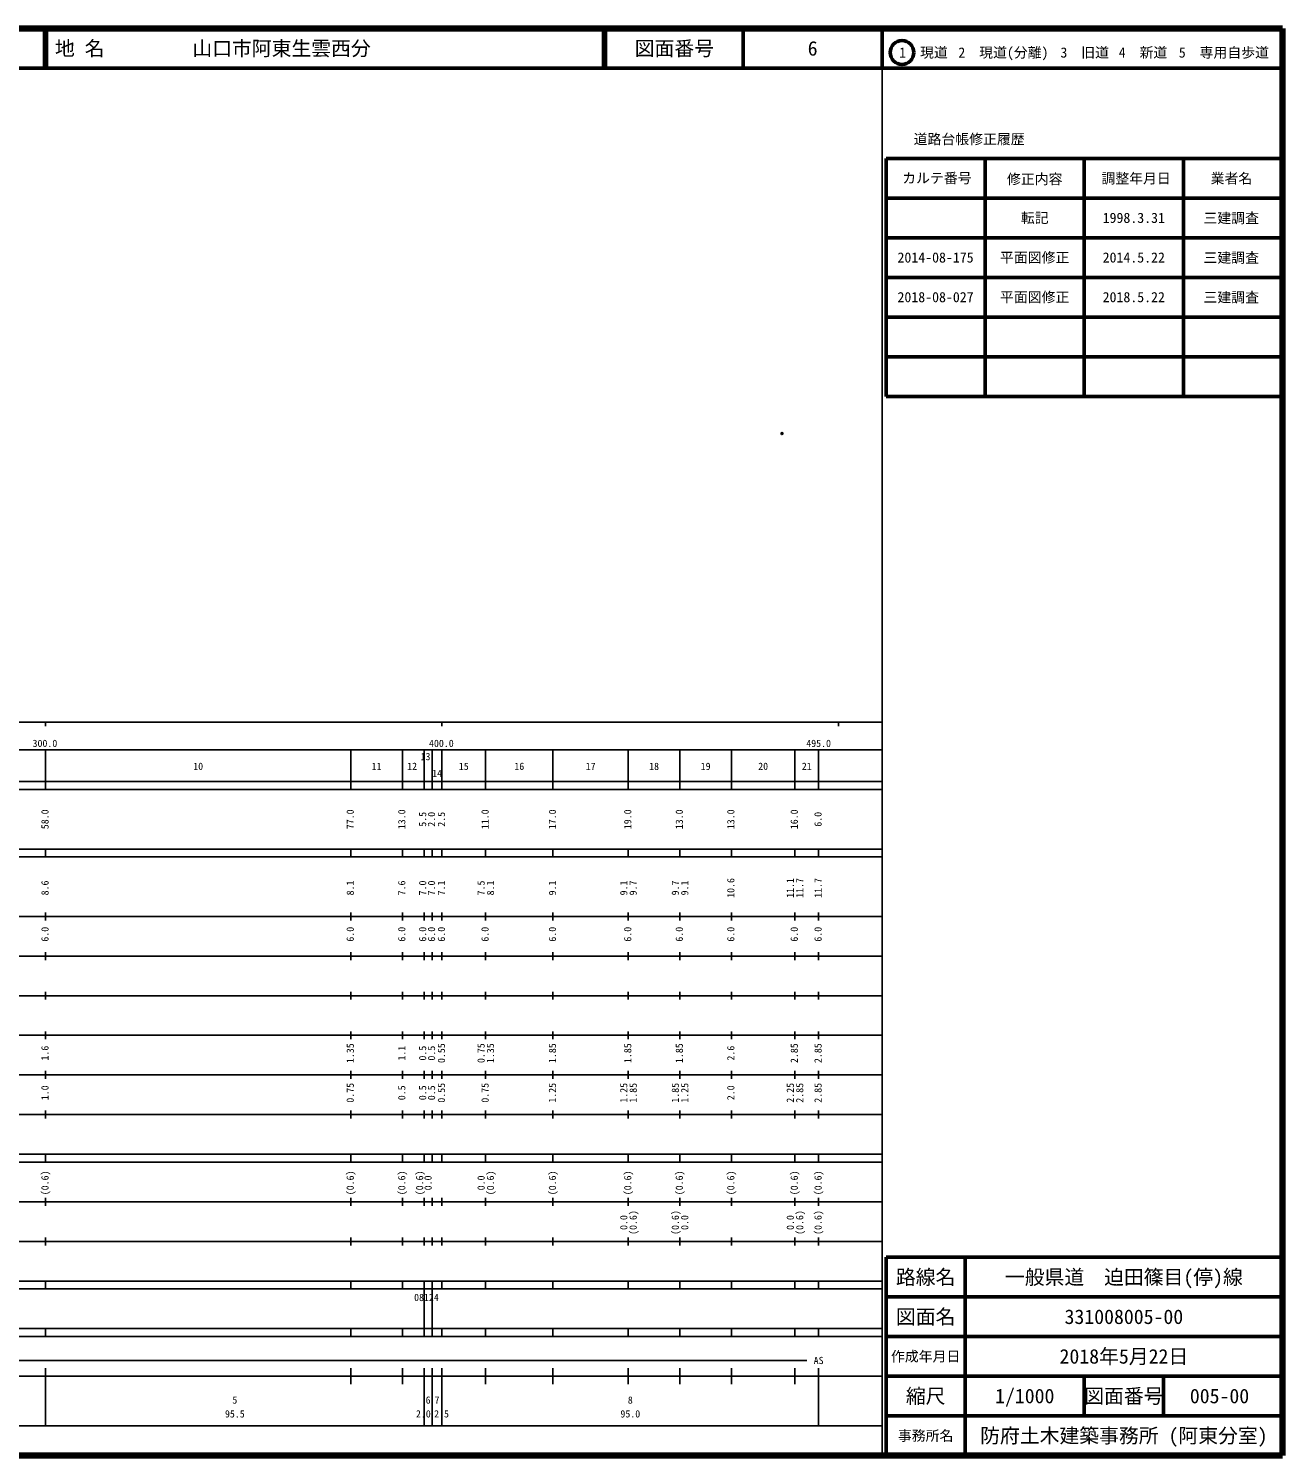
# Model space of a CAD drawing. Units: millimetres on the paper. Extents: x 40 to 680, y 20 to 380.
# Drawn here: x 363.7 to 680, y 20 to 380 of the extents above; entities that cross this region are included whole.
import ezdxf
from ezdxf.enums import TextEntityAlignment as Align

# ---------------------------------------------------------------- set-up
doc = ezdxf.new("R2010")
doc.units = ezdxf.units.MM
doc.header["$PDMODE"] = 32
doc.header["$PDSIZE"] = 0.5
doc.layers.add('M-OTRS', color=6, linetype='Continuous')
doc.layers.add('M-TTL-TXT', color=7, linetype='Continuous')
for name, color, linetype, lineweight in [('M-TTL', 2, 'Continuous', 140), ('M-TTL-BAND', 7, 'Continuous', 25), ('M-TTL-FRAM', 2, 'Continuous', 50), ('M-TTL-LINE', 7, 'Continuous', 50)]:
    doc.layers.add(name, color=color, linetype=linetype, lineweight=lineweight)
doc.styles.add('ＭＳ ゴシック', font='')
doc.styles.get('ＭＳ ゴシック').set_extended_font_data('MS Gothic')

msp = doc.modelspace()

# ---------------------------------------------------------------- linework, layer by layer
at = {"layer": 'M-OTRS'}
msp.add_point((553.764, 277.818), dxfattribs=at)
at = {"layer": 'M-TTL'}
for p, q in [((680, 380), (40, 380)), ((680, 20), (680, 380)), ((40, 20), (680, 20))]:
    msp.add_line(p, q, dxfattribs=at)
at = {"layer": 'M-TTL-BAND'}
for p, q in [((579, 20), (579, 370)), ((40, 205), (579, 205)), ((368, 205), (368, 204)), ((468, 205), (468, 204)), ((568, 205), (568, 204)), ((68, 198), (579, 198)), ((368, 188), (368, 198)), ((445, 188), (445, 198)), ((458, 188), (458, 198)), ((463.5, 188), (463.5, 198)), ((465.5, 188), (465.5, 198)), ((468, 188), (468, 198)), ((479, 188), (479, 198)), ((496, 188), (496, 198)), ((515, 188), (515, 198)), ((528, 188), (528, 198)), ((541, 188), (541, 198)), ((557, 188), (557, 198)), ((563, 188), (563, 198)), ((40, 190), (579, 190)), ((40, 188), (579, 188)), ((40, 173), (579, 173)), ((368, 171), (368, 173)), ((445, 171), (445, 173)), ((458, 171), (458, 173)), ((463.5, 171), (463.5, 173)), ((465.5, 171), (465.5, 173)), ((468, 171), (468, 173)), ((479, 171), (479, 173)), ((496, 171), (496, 173)), ((515, 171), (515, 173)), ((528, 171), (528, 173)), ((541, 171), (541, 173)), ((557, 171), (557, 173)), ((563, 171), (563, 173)), ((40, 171), (579, 171)), ((40, 156), (579, 156)), ((368, 155), (368, 157)), ((445, 155), (445, 157)), ((458, 155), (458, 157)), ((463.5, 155), (463.5, 157)), ((465.5, 155), (465.5, 157)), ((468, 155), (468, 157)), ((479, 155), (479, 157)), ((496, 155), (496, 157)), ((515, 155), (515, 157)), ((528, 155), (528, 157)), ((541, 155), (541, 157)), ((557, 155), (557, 157)), ((563, 155), (563, 157)), ((46, 146), (579, 146)), ((368, 145), (368, 147)), ((445, 145), (445, 147)), ((458, 145), (458, 147)), ((463.5, 145), (463.5, 147)), ((465.5, 145), (465.5, 147)), ((468, 145), (468, 147)), ((479, 145), (479, 147)), ((496, 145), (496, 147)), ((515, 145), (515, 147)), ((528, 145), (528, 147)), ((541, 145), (541, 147)), ((557, 145), (557, 147)), ((563, 145), (563, 147)), ((368, 135), (368, 137)), ((445, 135), (445, 137)), ((458, 135), (458, 137)), ((463.5, 135), (463.5, 137)), ((465.5, 135), (465.5, 137)), ((468, 135), (468, 137)), ((479, 135), (479, 137)), ((496, 135), (496, 137)), ((515, 135), (515, 137)), ((528, 135), (528, 137)), ((541, 135), (541, 137)), ((557, 135), (557, 137)), ((563, 135), (563, 137)), ((52, 136), (579, 136)), ((46, 126), (579, 126)), ((368, 125), (368, 127)), ((445, 125), (445, 127)), ((458, 125), (458, 127)), ((463.5, 125), (463.5, 127)), ((465.5, 125), (465.5, 127)), ((468, 125), (468, 127)), ((479, 125), (479, 127)), ((496, 125), (496, 127)), ((515, 125), (515, 127)), ((528, 125), (528, 127)), ((541, 125), (541, 127)), ((557, 125), (557, 127)), ((563, 125), (563, 127)), ((52, 116), (579, 116)), ((368, 115), (368, 117)), ((445, 115), (445, 117)), ((458, 115), (458, 117)), ((463.5, 115), (463.5, 117)), ((465.5, 115), (465.5, 117)), ((468, 115), (468, 117)), ((479, 115), (479, 117)), ((496, 115), (496, 117)), ((515, 115), (515, 117)), ((528, 115), (528, 117)), ((541, 115), (541, 117)), ((557, 115), (557, 117)), ((563, 115), (563, 117)), ((46, 106), (579, 106)), ((368, 105), (368, 107)), ((445, 105), (445, 107)), ((458, 105), (458, 107)), ((463.5, 105), (463.5, 107)), ((465.5, 105), (465.5, 107)), ((468, 105), (468, 107)), ((479, 105), (479, 107)), ((496, 105), (496, 107)), ((515, 105), (515, 107)), ((528, 105), (528, 107)), ((541, 105), (541, 107)), ((557, 105), (557, 107)), ((563, 105), (563, 107)), ((40, 96), (579, 96)), ((40, 94), (579, 94)), ((368, 94), (368, 96)), ((445, 94), (445, 96)), ((458, 94), (458, 96)), ((463.5, 94), (463.5, 96)), ((465.5, 94), (465.5, 96)), ((468, 94), (468, 96)), ((479, 94), (479, 96)), ((496, 94), (496, 96)), ((515, 94), (515, 96)), ((528, 94), (528, 96)), ((541, 94), (541, 96)), ((557, 94), (557, 96)), ((563, 94), (563, 96)), ((49, 84), (579, 84)), ((368, 83), (368, 85)), ((445, 83), (445, 85)), ((458, 83), (458, 85)), ((463.5, 83), (463.5, 85)), ((465.5, 83), (465.5, 85)), ((468, 83), (468, 85)), ((479, 83), (479, 85)), ((496, 83), (496, 85)), ((515, 83), (515, 85)), ((528, 83), (528, 85)), ((541, 83), (541, 85)), ((557, 83), (557, 85)), ((563, 83), (563, 85)), ((40, 74), (579, 74)), ((368, 73), (368, 75)), ((445, 73), (445, 75)), ((458, 73), (458, 75)), ((463.5, 73), (463.5, 75)), ((465.5, 73), (465.5, 75)), ((468, 73), (468, 75)), ((479, 73), (479, 75)), ((496, 73), (496, 75)), ((515, 73), (515, 75)), ((528, 73), (528, 75)), ((541, 73), (541, 75)), ((557, 73), (557, 75)), ((563, 73), (563, 75)), ((40, 64), (579, 64)), ((40, 62), (579, 62)), ((368, 62), (368, 64)), ((445, 62), (445, 64)), ((458, 62), (458, 64)), ((463.5, 62), (463.5, 64)), ((463.5, 52), (463.5, 62)), ((465.5, 62), (465.5, 64)), ((465.5, 52), (465.5, 62)), ((468, 62), (468, 64)), ((479, 62), (479, 64)), ((496, 62), (496, 64)), ((515, 62), (515, 64)), ((528, 62), (528, 64)), ((541, 62), (541, 64)), ((557, 62), (557, 64)), ((563, 62), (563, 64)), ((40, 52), (579, 52)), ((368, 50), (368, 52)), ((445, 50), (445, 52)), ((458, 50), (458, 52)), ((463.5, 50), (463.5, 52)), ((465.5, 50), (465.5, 52)), ((468, 50), (468, 52)), ((479, 50), (479, 52)), ((496, 50), (496, 52)), ((515, 50), (515, 52)), ((528, 50), (528, 52)), ((541, 50), (541, 52)), ((557, 50), (557, 52)), ((563, 50), (563, 52)), ((40, 50), (579, 50)), ((71, 44), (560, 44)), ((40, 40), (579, 40)), ((368, 27.5), (368, 42)), ((445, 38), (445, 42)), ((458, 38), (458, 42)), ((463.5, 27.5), (463.5, 42)), ((465.5, 27.5), (465.5, 42)), ((468, 27.5), (468, 42)), ((479, 38), (479, 42)), ((496, 38), (496, 42)), ((515, 38), (515, 42)), ((528, 38), (528, 42)), ((541, 38), (541, 42)), ((557, 38), (557, 42)), ((563, 27.5), (563, 42)), ((68, 27.5), (579, 27.5))]:
    msp.add_line(p, q, dxfattribs=at)
at = {"layer": 'M-TTL-FRAM'}
for p, q in [((580, 347.197), (580, 287.197)), ((580, 347.197), (680, 347.197)), ((580, 287.197), (680, 287.197)), ((680, 70), (580, 70)), ((580, 70), (580, 20))]:
    msp.add_line(p, q, dxfattribs=at)
at = {"layer": 'M-TTL-LINE'}
for p, q in [((367.75, 380), (367.75, 370)), ((368.25, 380), (368.25, 370)), ((508.747, 380), (508.747, 370)), ((509.247, 380), (509.247, 370)), ((543.997, 380), (543.997, 370)), ((579, 380), (579, 370)), ((40, 370), (680, 370)), ((605, 347.197), (605, 287.197)), ((630, 347.197), (630, 287.197)), ((655, 347.197), (655, 287.197)), ((580, 337.197), (680, 337.197)), ((580, 327.197), (680, 327.197)), ((580, 317.197), (680, 317.197)), ((580, 307.197), (680, 307.197)), ((580, 297.197), (680, 297.197)), ((600, 70), (600, 20)), ((680, 60), (580, 60)), ((680, 50), (580, 50)), ((680, 40), (580, 40)), ((630, 40), (630, 30)), ((650, 40), (650, 30)), ((680, 30), (580, 30))]:
    msp.add_line(p, q, dxfattribs=at)
msp.add_circle((584.031, 373.958), 3, dxfattribs=at)

# ---------------------------------------------------------------- texts
at = {"layer": 'M-TTL-BAND', "style": 'ＭＳ ゴシック'}
for s, p in [('300.0', (367.844, 198.195)), ('400.0', (467.844, 198.195)), ('495.0', (563, 198.195)), ('10', (406.5, 192.405)), ('11', (451.5, 192.405)), ('12', (460.453, 192.405)), ('13', (463.847, 194.859)), ('15', (473.5, 192.405)), ('16', (487.5, 192.405)), ('17', (505.5, 192.405)), ('18', (521.5, 192.405)), ('19', (534.5, 192.405)), ('20', (549, 192.405)), ('21', (560, 192.405)), ('14', (466.75, 190.594)), ('AS', (563, 42.5)), ('5', (415.75, 32.523)), ('6', (464.5, 32.523)), ('7', (466.75, 32.523)), ('8', (515.5, 32.523)), ('95.5', (415.75, 29.033)), ('2.0', (463.298, 29.033)), ('2.5', (467.879, 29.033)), ('95.0', (515.5, 29.033))]:
    msp.add_text(s, height=1.833, dxfattribs=at).set_placement(p, align=Align.BOTTOM_CENTER)
for s, p in [('58.0', (369.309, 180.5)), ('77.0', (446.309, 180.5)), ('13.0', (459.309, 180.5)), ('5.5', (464.568, 180.5)), ('2.0', (466.809, 180.5)), ('2.5', (469.309, 180.5)), ('11.0', (480.309, 180.5)), ('17.0', (497.309, 180.5)), ('19.0', (516.309, 180.5)), ('13.0', (529.309, 180.5)), ('13.0', (542.309, 180.5)), ('16.0', (558.309, 180.5)), ('6.0', (564.309, 180.5)), ('8.6', (369.309, 163.174)), ('8.1', (446.309, 163.174)), ('7.6', (459.309, 163.174)), ('7.0', (464.568, 163.174)), ('7.0', (466.809, 163.174)), ('7.1', (469.309, 163.174)), ('7.5', (479.309, 163.174)), ('8.1', (481.679, 163.174)), ('9.1', (497.309, 163.174)), ('9.1', (515.309, 163.174)), ('9.7', (517.679, 163.174)), ('9.7', (528.309, 163.174)), ('9.1', (530.679, 163.174)), ('10.6', (542.309, 163.174)), ('11.1', (557.309, 163.174)), ('11.7', (559.679, 163.174)), ('11.7', (564.309, 163.174)), ('6.0', (369.309, 151.5)), ('6.0', (446.309, 151.5)), ('6.0', (459.309, 151.5)), ('6.0', (464.568, 151.5)), ('6.0', (466.809, 151.5)), ('6.0', (469.309, 151.5)), ('6.0', (480.309, 151.5)), ('6.0', (497.309, 151.5)), ('6.0', (516.309, 151.5)), ('6.0', (529.309, 151.5)), ('6.0', (542.309, 151.5)), ('6.0', (558.309, 151.5)), ('6.0', (564.309, 151.5)), ('1.6', (369.309, 121.5)), ('1.35', (446.309, 121.5)), ('1.1', (459.309, 121.5)), ('0.5', (464.568, 121.5)), ('0.5', (466.809, 121.5)), ('0.55', (469.309, 121.5)), ('0.75', (479.309, 121.5)), ('1.35', (481.679, 121.5)), ('1.85', (497.309, 121.5)), ('1.85', (516.309, 121.5)), ('1.85', (529.309, 121.5)), ('2.6', (542.309, 121.5)), ('2.85', (558.309, 121.5)), ('2.85', (564.309, 121.5)), ('1.0', (369.309, 111.5)), ('0.75', (446.309, 111.5)), ('0.5', (459.309, 111.5)), ('0.5', (464.568, 111.5)), ('0.5', (466.809, 111.5)), ('0.55', (469.309, 111.5)), ('0.75', (480.309, 111.5)), ('1.25', (497.309, 111.5)), ('1.25', (515.309, 111.5)), ('1.85', (517.679, 111.5)), ('1.85', (528.309, 111.5)), ('1.25', (530.679, 111.5)), ('2.0', (542.309, 111.5)), ('2.25', (557.309, 111.5)), ('2.85', (559.679, 111.5)), ('2.85', (564.309, 111.5)), ('(0.6)', (369.309, 88.764)), ('(0.6)', (446.309, 88.764)), ('(0.6)', (459.309, 88.764)), ('(0.6)', (463.809, 88.764)), ('0.0', (465.932, 88.764)), ('0.0', (479.309, 88.764)), ('(0.6)', (481.679, 88.764)), ('(0.6)', (497.309, 88.764)), ('(0.6)', (516.309, 88.764)), ('(0.6)', (529.309, 88.764)), ('(0.6)', (542.309, 88.764)), ('(0.6)', (558.309, 88.764)), ('(0.6)', (564.309, 88.764)), ('0.0', (515.309, 78.764)), ('(0.6)', (517.679, 78.764)), ('(0.6)', (528.309, 78.764)), ('0.0', (530.679, 78.764)), ('0.0', (557.309, 78.764)), ('(0.6)', (559.679, 78.764)), ('(0.6)', (564.309, 78.764))]:
    msp.add_text(s, height=1.833, rotation=90, dxfattribs=at).set_placement(p, align=Align.BOTTOM_CENTER)
msp.add_text('08124', height=1.833, dxfattribs=at).set_placement((460.964, 58.405), align=Align.BOTTOM_LEFT)
at = {"layer": 'M-TTL-TXT', "style": 'ＭＳ ゴシック'}
for s, p in [('地 名', (370.38, 375)), ('山口市阿東生雲西分', (405.024, 375))]:
    msp.add_text(s, height=3.666, dxfattribs=at).set_placement(p, align=Align.MIDDLE_LEFT)
for s, height, p in [('図面番号', 3.666, (526.622, 375)), ('6', 3.666, (561.497, 375)), ('1\u3000現道', 2.566, (589.448, 373.958)), ('2\u3000現道(分離)', 2.566, (609.619, 373.958)), ('3\u3000旧道', 2.566, (630.121, 373.958)), ('4\u3000新道', 2.566, (644.824, 373.958)), ('5\u3000専用自歩道', 2.566, (665.228, 373.958)), ('道路台帳修正履歴', 2.566, (600.968, 352.113)), ('カルテ番号', 2.566, (592.839, 342.277)), ('修正内容', 2.566, (617.509, 342.023)), ('調整年月日', 2.566, (643.089, 342.197)), ('業者名', 2.566, (667.134, 342.197)), ('転記', 2.566, (617.5, 332.245)), ('1998.3.31', 2.566, (642.5, 332.245)), ('三建調査', 2.566, (667.077, 332.189)), ('2014-08-175', 2.566, (592.5, 322.245)), ('平面図修正', 2.566, (617.5, 322.245)), ('2014.5.22', 2.566, (642.5, 322.245)), ('三建調査', 2.566, (667.077, 322.189)), ('2018-08-027', 2.566, (592.5, 312.245)), ('平面図修正', 2.566, (617.5, 312.245)), ('2018.5.22', 2.566, (642.5, 312.245)), ('三建調査', 2.566, (667.077, 312.189)), ('路線名', 3.666, (590, 65)), ('路線名', 3.666, (590, 65)), ('一般県道\u3000迫田篠目(停)線', 3.666, (640, 65)), ('図面名', 3.666, (590, 55)), ('図面名', 3.666, (590, 55)), ('331008005-00', 3.666, (640, 55)), ('2018年5月22日', 3.666, (640, 45)), ('作成年月日', 2.566, (590, 45)), ('作成年月日', 2.566, (590, 45)), ('縮尺', 3.666, (590, 35)), ('縮尺', 3.666, (590, 35)), ('1/1000', 3.666, (615, 35)), ('図面番号', 3.666, (640, 35)), ('図面番号', 3.666, (640, 35)), ('005-00', 3.666, (664.125, 35)), ('事務所名', 2.566, (590, 25)), ('事務所名', 2.566, (590, 25)), ('防府土木建築事務所 (阿東分室)', 3.666, (640, 25))]:
    msp.add_text(s, height=height, dxfattribs=at).set_placement(p, align=Align.MIDDLE_CENTER)

doc.saveas('drawing.dxf')
